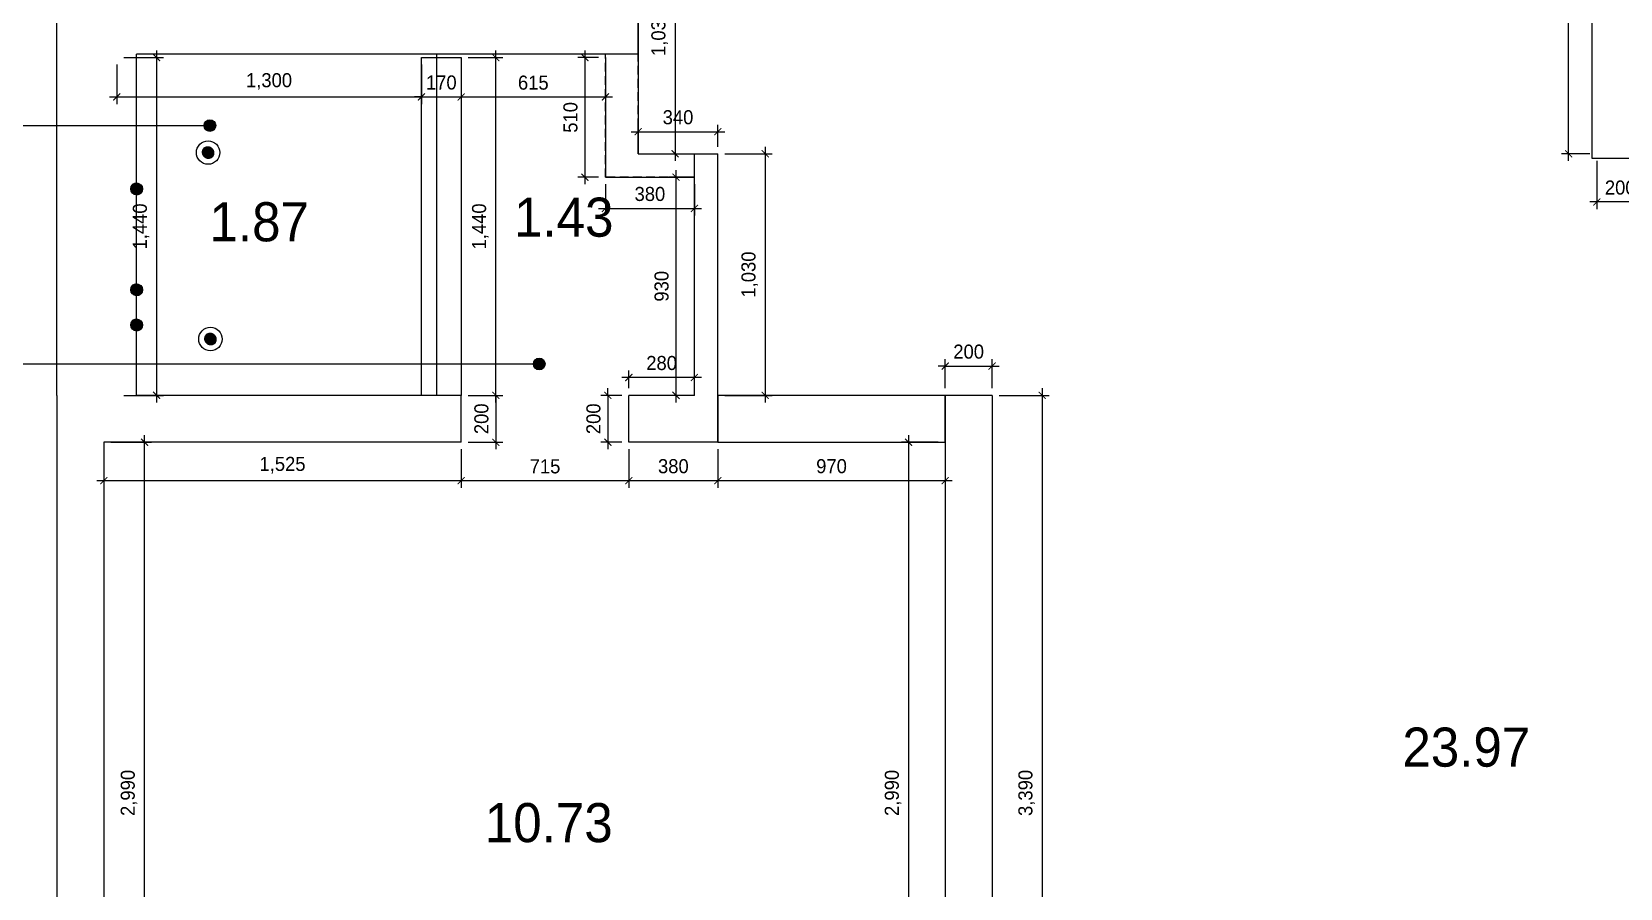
# Model space of a CAD drawing. Header units: inches. Extents: x 4374 to 164780, y 597 to 50243.
# Drawn here: x 8835 to 15612, y 39669 to 43320 of the extents above; entities that cross this region are included whole.
import ezdxf
from ezdxf.enums import TextEntityAlignment as Align

# ---------------------------------------------------------------- set-up
doc = ezdxf.new("R2010")
doc.units = ezdxf.units.IN
doc.header["$LTSCALE"] = 50
doc.header["$MEASUREMENT"] = 0
doc.header["$PDSIZE"] = 700.071425
doc.linetypes.add('HIDDEN', pattern=[0.375, 0.25, -0.125])
for name, color, linetype in [('0-ELC TEXT', 7, 'Continuous'), ('02-WAL', 2, 'Continuous'), ('03-TEXT', 3, 'Continuous'), ('04-WIN', 4, 'Continuous'), ('07-DIM WAL', 5, 'Continuous'), ('Layer 1', 7, 'Continuous'), ('도면층2', 2, 'Continuous')]:
    doc.layers.add(name, color=color, linetype=linetype)
doc.styles.add('HY 울릉도 L', font='')
doc.styles.add('코레일둥고', font='Korail_Round_Gothic_Medium.ttf')
doc.styles.get('HY 울릉도 L').set_extended_font_data('HY울릉도L')
doc.dimstyles.new('30', dxfattribs={"dimscale": 30, "dimtxt": 2, "dimasz": 1, "dimexe": 1, "dimexo": 1, "dimgap": 1, "dimtad": 1, "dimdec": 0, "dimrnd": 0.05, "dimdsep": 46, "dimlunit": 6, "dimtxsty": 'HY 울릉도 L', "dimblk": 'ARCHTICK', "dimcen": 2.5, "dimdle": 1, "dimclrd": 133, "dimclre": 133, "dimclrt": 30, "dimadec": 0, "dimazin": 0, "dimtfac": 1, "dimtdec": 0, "dimtix": 1, "dimtmove": 2, "dimatfit": 3, "dimldrblk": 'ARCHTICK', "dimfxl": 0, "dimlwd": -1, "dimlwe": -1, "dimarcsym": 0})

# ---------------------------------------------------------------- blocks, each defined once
blk = doc.blocks.new('floor')
h = blk.add_hatch()
h.set_pattern_fill('ANSI31', color=10)
h.set_pattern_definition([(45, (-8995, -1380), (-0.08838834765, 0.08838834765), [])])
edge = h.paths.add_edge_path()
edge.add_arc((-40534.4, 6782.2), 25, 0, 360)
h = blk.add_hatch()
h.set_pattern_fill('ANSI31', color=10)
h.set_pattern_definition([(45, (-9300, -1535), (-0.08838834765, 0.08838834765), [])])
edge = h.paths.add_edge_path()
edge.add_arc((-40839.4, 6627.2), 25, 0, 360)
h = blk.add_hatch()
h.set_pattern_fill('ANSI31', color=10)
h.set_pattern_definition([(45, (-9300, -1965), (-0.08838834765, 0.08838834765), [])])
edge = h.paths.add_edge_path()
edge.add_arc((-40839.4, 6197.2), 25, 0, 360)
h = blk.add_hatch()
h.set_pattern_fill('ANSI31', color=10)
h.set_pattern_definition([(45, (-9300, -2115), (-0.08838834765, 0.08838834765), [])])
edge = h.paths.add_edge_path()
edge.add_arc((-40839.4, 6047.2), 25, 0, 360)
h = blk.add_hatch()
h.set_pattern_fill('ANSI31', color=10)
h.set_pattern_definition([(45, (-8985, -2175), (-0.08838834765, 0.08838834765), [])])
edge = h.paths.add_edge_path()
edge.add_arc((-40524.4, 5987.2), 25, 0, 360)
at = {"color": 10}
for centre, radius in [((-40534.4, 6782.2), 50), ((-40839.4, 6627.2), 25), ((-40839.4, 6197.2), 25), ((-40839.4, 6047.2), 25), ((-40524.4, 5987.2), 50)]:
    blk.add_circle(centre, radius, dxfattribs=at)
at = {"layer": 'Layer 1'}
blk.add_line((-39559.4, 7202.2), (-39559.4, 5747.2), dxfattribs=at)
at = {"layer": '도면층2'}
for p, q in [((-41179.4, 5747.2), (-41179.4, 11817.2)), ((-34629.4, 6757.2), (-34629.4, 9327.2)), ((-38699.4, 7202.2), (-38699.4, 7407.2)), ((-38699.4, 7202.2), (-40839.4, 7202.2)), ((-40839.4, 5747.2), (-40839.4, 7202.2)), ((-38459.4, 5747.2), (-38459.4, 6777.2)), ((-38359.4, 5547.2), (-38359.4, 6777.2)), ((-34429.4, 6757.2), (-34629.4, 6757.2)), ((-41179.4, 5747.2), (-41179.4, 1147.2)), ((-39454.4, 5747.2), (-40839.4, 5747.2)), ((-39454.4, 5547.2), (-39454.4, 5747.2)), ((-38459.4, 5747.2), (-38739.4, 5747.2)), ((-38739.4, 5547.2), (-38739.4, 5747.2)), ((-37389.4, 5747.2), (-37389.4, 2557.2)), ((-37189.4, 5747.2), (-37389.4, 5747.2)), ((-37189.4, 5747.2), (-37189.4, 2357.2)), ((-39454.4, 5547.2), (-40979.4, 5547.2)), ((-40979.4, 5547.2), (-40979.4, 2557.2)), ((-38359.4, 5547.2), (-38739.4, 5547.2))]:
    blk.add_line(p, q, dxfattribs=at)
at = {"layer": '도면층2', "color": 8, "linetype": 'HIDDEN', "ltscale": 3}
for p, q in [((-38699.4, 6777.2), (-38699.4, 7807.2)), ((-38839.4, 6677.2), (-38839.4, 7202.2)), ((-38699.4, 6777.2), (-38359.4, 6777.2)), ((-38459.4, 6677.2), (-38839.4, 6677.2))]:
    blk.add_line(p, q, dxfattribs=at)
blk = doc.blocks.new('_ArchTick')
at = {"color": 0, "linetype": 'ByBlock', "const_width": 0.15}
blk.add_lwpolyline([(-0.5, -0.5), (0.5, 0.5)], dxfattribs=at)
blk = doc.blocks.new('*D120')
at = {"layer": '07-DIM WAL', "color": 133}
for p, q in [((11579.6, 43860.1), (11579.6, 42770.1)), ((11451.9, 43830.1), (11609.6, 43830.1)), ((11451.9, 42800.1), (11609.6, 42800.1))]:
    blk.add_line(p, q, dxfattribs=at)
at = {"layer": 'Defpoints', "color": 0}
for p in [(11421.9, 43830.1), (11421.9, 42800.1), (11579.6, 42800.1)]:
    blk.add_point(p, dxfattribs=at)
at = {"layer": '07-DIM WAL', "color": 133, "xscale": 30, "yscale": 30, "zscale": 30}
for p, rotation in [((11579.6, 43830.1), 90), ((11579.6, 42800.1), 270)]:
    blk.add_blockref('_ArchTick', p, dxfattribs=dict(at, rotation=rotation))
at = {"layer": '07-DIM WAL', "color": 30, "insert": (11513.6, 43315.1), "char_height": 60, "attachment_point": 5, "rotation": 90, "style": 'HY 울릉도 L'}
blk.add_mtext('1,030', dxfattribs=at)
blk = doc.blocks.new('*D121')
at = {"layer": '07-DIM WAL', "color": 133}
for p, q in [((11421.9, 42830.1), (11421.9, 42924.1)), ((11761.9, 42830.1), (11761.9, 42924.1)), ((11391.9, 42894.1), (11791.9, 42894.1))]:
    blk.add_line(p, q, dxfattribs=at)
at = {"layer": 'Defpoints', "color": 0}
for p in [(11761.9, 42894.1), (11421.9, 42800.1), (11761.9, 42800.1)]:
    blk.add_point(p, dxfattribs=at)
at = {"layer": '07-DIM WAL', "color": 133, "xscale": 30, "yscale": 30, "zscale": 30, "rotation": 180}
blk.add_blockref('_ArchTick', (11421.9, 42894.1), dxfattribs=at)
at = {"layer": '07-DIM WAL', "color": 133, "xscale": 30, "yscale": 30, "zscale": 30}
blk.add_blockref('_ArchTick', (11761.9, 42894.1), dxfattribs=at)
at = {"layer": '07-DIM WAL', "color": 30, "insert": (11591.9, 42955.4), "char_height": 60, "attachment_point": 5, "style": 'HY 울릉도 L'}
blk.add_mtext('340', dxfattribs=at)
blk = doc.blocks.new('*D122')
at = {"layer": '07-DIM WAL', "color": 133}
for p, q in [((11791.9, 42800.1), (11994, 42800.1)), ((11964, 42830.1), (11964, 41740.1)), ((11791.9, 41770.1), (11994, 41770.1))]:
    blk.add_line(p, q, dxfattribs=at)
at = {"layer": 'Defpoints', "color": 0}
for p in [(11761.9, 42800.1), (11761.9, 41770.1), (11964, 41770.1)]:
    blk.add_point(p, dxfattribs=at)
at = {"layer": '07-DIM WAL', "color": 133, "xscale": 30, "yscale": 30, "zscale": 30}
for p, rotation in [((11964, 42800.1), 90), ((11964, 41770.1), 270)]:
    blk.add_blockref('_ArchTick', p, dxfattribs=dict(at, rotation=rotation))
at = {"layer": '07-DIM WAL', "color": 30, "insert": (11898, 42285.1), "char_height": 60, "attachment_point": 5, "rotation": 90, "style": 'HY 울릉도 L'}
blk.add_mtext('1,030', dxfattribs=at)
blk = doc.blocks.new('*D124')
at = {"layer": '07-DIM WAL', "color": 133}
for p, q in [((9196.9, 43180.1), (9196.9, 43012.2)), ((10496.9, 43180.1), (10496.9, 43012.2)), ((9166.9, 43042.2), (10526.9, 43042.2))]:
    blk.add_line(p, q, dxfattribs=at)
at = {"layer": 'Defpoints', "color": 0}
for p in [(9196.9, 43210.1), (10496.9, 43210.1), (10496.9, 43042.2)]:
    blk.add_point(p, dxfattribs=at)
at = {"layer": '07-DIM WAL', "color": 133, "xscale": 30, "yscale": 30, "zscale": 30, "rotation": 180}
blk.add_blockref('_ArchTick', (9196.9, 43042.2), dxfattribs=at)
at = {"layer": '07-DIM WAL', "color": 133, "xscale": 30, "yscale": 30, "zscale": 30}
blk.add_blockref('_ArchTick', (10496.9, 43042.2), dxfattribs=at)
at = {"layer": '07-DIM WAL', "color": 30, "insert": (9846.9, 43108.2), "char_height": 60, "attachment_point": 5, "style": 'HY 울릉도 L'}
blk.add_mtext('1,300', dxfattribs=at)
blk = doc.blocks.new('*D125')
at = {"layer": '07-DIM WAL', "color": 133}
for p, q in [((10496.9, 43180.1), (10496.9, 43012.2)), ((10666.9, 43180.1), (10666.9, 43012.2)), ((10496.9, 43042.2), (10466.9, 43042.2)), ((10496.9, 43042.2), (10666.9, 43042.2)), ((10666.9, 43042.2), (10696.9, 43042.2))]:
    blk.add_line(p, q, dxfattribs=at)
at = {"layer": 'Defpoints', "color": 0}
for p in [(10496.9, 43210.1), (10666.9, 43210.1), (10666.9, 43042.2)]:
    blk.add_point(p, dxfattribs=at)
at = {"layer": '07-DIM WAL', "color": 133, "xscale": 30, "yscale": 30, "zscale": 30}
blk.add_blockref('_ArchTick', (10496.9, 43042.2), dxfattribs=at)
at = {"layer": '07-DIM WAL', "color": 133, "xscale": 30, "yscale": 30, "zscale": 30, "rotation": 180}
blk.add_blockref('_ArchTick', (10666.9, 43042.2), dxfattribs=at)
at = {"layer": '07-DIM WAL', "color": 30, "insert": (10581.9, 43103.5), "char_height": 60, "attachment_point": 5, "style": 'HY 울릉도 L'}
blk.add_mtext('170', dxfattribs=at)
blk = doc.blocks.new('*D126')
at = {"layer": '07-DIM WAL', "color": 133}
for p, q in [((10666.9, 43180.1), (10666.9, 43012.2)), ((11281.9, 43180.1), (11281.9, 43012.2)), ((10636.9, 43042.2), (11311.9, 43042.2))]:
    blk.add_line(p, q, dxfattribs=at)
at = {"layer": 'Defpoints', "color": 0}
for p in [(10666.9, 43210.1), (11281.9, 43210.1), (11281.9, 43042.2)]:
    blk.add_point(p, dxfattribs=at)
at = {"layer": '07-DIM WAL', "color": 133, "xscale": 30, "yscale": 30, "zscale": 30, "rotation": 180}
blk.add_blockref('_ArchTick', (10666.9, 43042.2), dxfattribs=at)
at = {"layer": '07-DIM WAL', "color": 133, "xscale": 30, "yscale": 30, "zscale": 30}
blk.add_blockref('_ArchTick', (11281.9, 43042.2), dxfattribs=at)
at = {"layer": '07-DIM WAL', "color": 30, "insert": (10974.4, 43102.9), "char_height": 60, "attachment_point": 5, "style": 'HY 울릉도 L'}
blk.add_mtext('615', dxfattribs=at)
blk = doc.blocks.new('*D127')
at = {"layer": '07-DIM WAL', "color": 133}
for p, q in [((11194.4, 43240.1), (11194.4, 42670.1)), ((11251.9, 43210.1), (11164.4, 43210.1)), ((11251.9, 42700.1), (11164.4, 42700.1))]:
    blk.add_line(p, q, dxfattribs=at)
at = {"layer": 'Defpoints', "color": 0}
for p in [(11281.9, 43210.1), (11194.4, 42700.1), (11281.9, 42700.1)]:
    blk.add_point(p, dxfattribs=at)
at = {"layer": '07-DIM WAL', "color": 133, "xscale": 30, "yscale": 30, "zscale": 30}
for p, rotation in [((11194.4, 43210.1), 90), ((11194.4, 42700.1), 270)]:
    blk.add_blockref('_ArchTick', p, dxfattribs=dict(at, rotation=rotation))
at = {"layer": '07-DIM WAL', "color": 30, "insert": (11133.1, 42955.1), "char_height": 60, "attachment_point": 5, "rotation": 90, "style": 'HY 울릉도 L'}
blk.add_mtext('510', dxfattribs=at)
blk = doc.blocks.new('*D128')
at = {"layer": '07-DIM WAL', "color": 133}
for p, q in [((11281.9, 42670.1), (11281.9, 42537)), ((11661.9, 42670.1), (11661.9, 42537)), ((11251.9, 42567), (11691.9, 42567))]:
    blk.add_line(p, q, dxfattribs=at)
at = {"layer": 'Defpoints', "color": 0}
for p in [(11281.9, 42700.1), (11661.9, 42700.1), (11661.9, 42567)]:
    blk.add_point(p, dxfattribs=at)
at = {"layer": '07-DIM WAL', "color": 133, "xscale": 30, "yscale": 30, "zscale": 30, "rotation": 180}
blk.add_blockref('_ArchTick', (11281.9, 42567), dxfattribs=at)
at = {"layer": '07-DIM WAL', "color": 133, "xscale": 30, "yscale": 30, "zscale": 30}
blk.add_blockref('_ArchTick', (11661.9, 42567), dxfattribs=at)
at = {"layer": '07-DIM WAL', "color": 30, "insert": (11471.9, 42628.3), "char_height": 60, "attachment_point": 5, "style": 'HY 울릉도 L'}
blk.add_mtext('380', dxfattribs=at)
blk = doc.blocks.new('*D129')
at = {"layer": '07-DIM WAL', "color": 133}
for p, q in [((11631.9, 42700.1), (11553.2, 42700.1)), ((11583.2, 42730.1), (11583.2, 41740.1)), ((11631.9, 41770.1), (11553.2, 41770.1))]:
    blk.add_line(p, q, dxfattribs=at)
at = {"layer": 'Defpoints', "color": 0}
for p in [(11661.9, 42700.1), (11583.2, 41770.1), (11661.9, 41770.1)]:
    blk.add_point(p, dxfattribs=at)
at = {"layer": '07-DIM WAL', "color": 133, "xscale": 30, "yscale": 30, "zscale": 30}
for p, rotation in [((11583.2, 42700.1), 90), ((11583.2, 41770.1), 270)]:
    blk.add_blockref('_ArchTick', p, dxfattribs=dict(at, rotation=rotation))
at = {"layer": '07-DIM WAL', "color": 30, "insert": (11521.9, 42235.1), "char_height": 60, "attachment_point": 5, "rotation": 90, "style": 'HY 울릉도 L'}
blk.add_mtext('930', dxfattribs=at)
blk = doc.blocks.new('*D130')
at = {"layer": '07-DIM WAL', "color": 133}
for p, q in [((11691.9, 41846.3), (11351.9, 41846.3)), ((11381.9, 41800.1), (11381.9, 41876.3)), ((11661.9, 41800.1), (11661.9, 41876.3))]:
    blk.add_line(p, q, dxfattribs=at)
at = {"layer": 'Defpoints', "color": 0}
for p in [(11381.9, 41846.3), (11381.9, 41770.1), (11661.9, 41770.1)]:
    blk.add_point(p, dxfattribs=at)
at = {"layer": '07-DIM WAL', "color": 133, "xscale": 30, "yscale": 30, "zscale": 30, "rotation": 180}
blk.add_blockref('_ArchTick', (11381.9, 41846.3), dxfattribs=at)
at = {"layer": '07-DIM WAL', "color": 133, "xscale": 30, "yscale": 30, "zscale": 30}
blk.add_blockref('_ArchTick', (11661.9, 41846.3), dxfattribs=at)
at = {"layer": '07-DIM WAL', "color": 30, "insert": (11521.9, 41907.6), "char_height": 60, "attachment_point": 5, "style": 'HY 울릉도 L'}
blk.add_mtext('280', dxfattribs=at)
blk = doc.blocks.new('*D131')
at = {"layer": '07-DIM WAL', "color": 133}
for p, q in [((11351.9, 41770.1), (11262.5, 41770.1)), ((11292.5, 41770.1), (11292.5, 41800.1)), ((11292.5, 41770.1), (11292.5, 41570.1)), ((11351.9, 41570.1), (11262.5, 41570.1)), ((11292.5, 41570.1), (11292.5, 41540.1))]:
    blk.add_line(p, q, dxfattribs=at)
at = {"layer": 'Defpoints', "color": 0}
for p in [(11381.9, 41770.1), (11292.5, 41570.1), (11381.9, 41570.1)]:
    blk.add_point(p, dxfattribs=at)
at = {"layer": '07-DIM WAL', "color": 133, "xscale": 30, "yscale": 30, "zscale": 30}
for p, rotation in [((11292.5, 41770.1), 270), ((11292.5, 41570.1), 90)]:
    blk.add_blockref('_ArchTick', p, dxfattribs=dict(at, rotation=rotation))
at = {"layer": '07-DIM WAL', "color": 30, "insert": (11231.2, 41670.1), "char_height": 60, "attachment_point": 5, "rotation": 90, "style": 'HY 울릉도 L'}
blk.add_mtext('200', dxfattribs=at)
blk = doc.blocks.new('*D132')
at = {"layer": '07-DIM WAL', "color": 133}
for p, q in [((11381.9, 41540.1), (11381.9, 41376.4)), ((11761.9, 41540.1), (11761.9, 41376.4)), ((11351.9, 41406.4), (11791.9, 41406.4))]:
    blk.add_line(p, q, dxfattribs=at)
at = {"layer": 'Defpoints', "color": 0}
for p in [(11381.9, 41570.1), (11761.9, 41570.1), (11761.9, 41406.4)]:
    blk.add_point(p, dxfattribs=at)
at = {"layer": '07-DIM WAL', "color": 133, "xscale": 30, "yscale": 30, "zscale": 30, "rotation": 180}
blk.add_blockref('_ArchTick', (11381.9, 41406.4), dxfattribs=at)
at = {"layer": '07-DIM WAL', "color": 133, "xscale": 30, "yscale": 30, "zscale": 30}
blk.add_blockref('_ArchTick', (11761.9, 41406.4), dxfattribs=at)
at = {"layer": '07-DIM WAL', "color": 30, "insert": (11571.9, 41467.7), "char_height": 60, "attachment_point": 5, "style": 'HY 울릉도 L'}
blk.add_mtext('380', dxfattribs=at)
blk = doc.blocks.new('*D133')
at = {"layer": '07-DIM WAL', "color": 133}
for p, q in [((11761.9, 41540.1), (11761.9, 41376.4)), ((12731.9, 41540.1), (12731.9, 41376.4)), ((11731.9, 41406.4), (12761.9, 41406.4))]:
    blk.add_line(p, q, dxfattribs=at)
at = {"layer": 'Defpoints', "color": 0}
for p in [(11761.9, 41570.1), (12731.9, 41570.1), (12731.9, 41406.4)]:
    blk.add_point(p, dxfattribs=at)
at = {"layer": '07-DIM WAL', "color": 133, "xscale": 30, "yscale": 30, "zscale": 30, "rotation": 180}
blk.add_blockref('_ArchTick', (11761.9, 41406.4), dxfattribs=at)
at = {"layer": '07-DIM WAL', "color": 133, "xscale": 30, "yscale": 30, "zscale": 30}
blk.add_blockref('_ArchTick', (12731.9, 41406.4), dxfattribs=at)
at = {"layer": '07-DIM WAL', "color": 30, "insert": (12246.9, 41467.7), "char_height": 60, "attachment_point": 5, "style": 'HY 울릉도 L'}
blk.add_mtext('970', dxfattribs=at)
blk = doc.blocks.new('*D134')
at = {"layer": '07-DIM WAL', "color": 133}
for p, q in [((12701.9, 41570.1), (12545.6, 41570.1)), ((12575.6, 41600.1), (12575.6, 38550.1)), ((12701.9, 38580.1), (12545.6, 38580.1))]:
    blk.add_line(p, q, dxfattribs=at)
at = {"layer": 'Defpoints', "color": 0}
for p in [(12731.9, 41570.1), (12575.6, 38580.1), (12731.9, 38580.1)]:
    blk.add_point(p, dxfattribs=at)
at = {"layer": '07-DIM WAL', "color": 133, "xscale": 30, "yscale": 30, "zscale": 30}
for p, rotation in [((12575.6, 41570.1), 90), ((12575.6, 38580.1), 270)]:
    blk.add_blockref('_ArchTick', p, dxfattribs=dict(at, rotation=rotation))
at = {"layer": '07-DIM WAL', "color": 30, "insert": (12509.6, 40075.1), "char_height": 60, "attachment_point": 5, "rotation": 90, "style": 'HY 울릉도 L'}
blk.add_mtext('2,990', dxfattribs=at)
blk = doc.blocks.new('*D138')
at = {"layer": '07-DIM WAL', "color": 133}
for p, q in [((9171.9, 41570.1), (9345.6, 41570.1)), ((9315.6, 38550.1), (9315.6, 41600.1)), ((9171.9, 38580.1), (9345.6, 38580.1))]:
    blk.add_line(p, q, dxfattribs=at)
at = {"layer": 'Defpoints', "color": 0}
for p in [(9141.9, 41570.1), (9315.6, 41570.1), (9141.9, 38580.1)]:
    blk.add_point(p, dxfattribs=at)
at = {"layer": '07-DIM WAL', "color": 133, "xscale": 30, "yscale": 30, "zscale": 30}
for p, rotation in [((9315.6, 41570.1), 90), ((9315.6, 38580.1), 270)]:
    blk.add_blockref('_ArchTick', p, dxfattribs=dict(at, rotation=rotation))
at = {"layer": '07-DIM WAL', "color": 30, "insert": (9249.6, 40075.1), "char_height": 60, "attachment_point": 5, "rotation": 90, "style": 'HY 울릉도 L'}
blk.add_mtext('2,990', dxfattribs=at)
blk = doc.blocks.new('*D139')
at = {"layer": '07-DIM WAL', "color": 133}
for p, q in [((9141.9, 41540.1), (9141.9, 41376.4)), ((10666.9, 41540.1), (10666.9, 41376.4)), ((9111.9, 41406.4), (10696.9, 41406.4))]:
    blk.add_line(p, q, dxfattribs=at)
at = {"layer": 'Defpoints', "color": 0}
for p in [(9141.9, 41570.1), (10666.9, 41570.1), (10666.9, 41406.4)]:
    blk.add_point(p, dxfattribs=at)
at = {"layer": '07-DIM WAL', "color": 133, "xscale": 30, "yscale": 30, "zscale": 30, "rotation": 180}
blk.add_blockref('_ArchTick', (9141.9, 41406.4), dxfattribs=at)
at = {"layer": '07-DIM WAL', "color": 133, "xscale": 30, "yscale": 30, "zscale": 30}
blk.add_blockref('_ArchTick', (10666.9, 41406.4), dxfattribs=at)
at = {"layer": '07-DIM WAL', "color": 30, "insert": (9904.4, 41472.3), "char_height": 60, "attachment_point": 5, "style": 'HY 울릉도 L'}
blk.add_mtext('1,525', dxfattribs=at)
blk = doc.blocks.new('*D140')
at = {"layer": '07-DIM WAL', "color": 133}
for p, q in [((10666.9, 41540.1), (10666.9, 41376.4)), ((11381.9, 41540.1), (11381.9, 41376.4)), ((10636.9, 41406.4), (11411.9, 41406.4))]:
    blk.add_line(p, q, dxfattribs=at)
at = {"layer": 'Defpoints', "color": 0}
for p in [(10666.9, 41570.1), (11381.9, 41570.1), (11381.9, 41406.4)]:
    blk.add_point(p, dxfattribs=at)
at = {"layer": '07-DIM WAL', "color": 133, "xscale": 30, "yscale": 30, "zscale": 30, "rotation": 180}
blk.add_blockref('_ArchTick', (10666.9, 41406.4), dxfattribs=at)
at = {"layer": '07-DIM WAL', "color": 133, "xscale": 30, "yscale": 30, "zscale": 30}
blk.add_blockref('_ArchTick', (11381.9, 41406.4), dxfattribs=at)
at = {"layer": '07-DIM WAL', "color": 30, "insert": (11024.4, 41467), "char_height": 60, "attachment_point": 5, "style": 'HY 울릉도 L'}
blk.add_mtext('715', dxfattribs=at)
blk = doc.blocks.new('*D141')
at = {"layer": '07-DIM WAL', "color": 133}
for p, q in [((10696.9, 41770.1), (10844.4, 41770.1)), ((10814.4, 41770.1), (10814.4, 41800.1)), ((10814.4, 41770.1), (10814.4, 41570.1)), ((10696.9, 41570.1), (10844.4, 41570.1)), ((10814.4, 41570.1), (10814.4, 41540.1))]:
    blk.add_line(p, q, dxfattribs=at)
at = {"layer": 'Defpoints', "color": 0}
for p in [(10666.9, 41770.1), (10666.9, 41570.1), (10814.4, 41570.1)]:
    blk.add_point(p, dxfattribs=at)
at = {"layer": '07-DIM WAL', "color": 133, "xscale": 30, "yscale": 30, "zscale": 30}
for p, rotation in [((10814.4, 41770.1), 270), ((10814.4, 41570.1), 90)]:
    blk.add_blockref('_ArchTick', p, dxfattribs=dict(at, rotation=rotation))
at = {"layer": '07-DIM WAL', "color": 30, "insert": (10753.2, 41670.1), "char_height": 60, "attachment_point": 5, "rotation": 90, "style": 'HY 울릉도 L'}
blk.add_mtext('200', dxfattribs=at)
blk = doc.blocks.new('*D142')
at = {"layer": '07-DIM WAL', "color": 133}
for p, q in [((10814.4, 41740.1), (10814.4, 43240.1)), ((10696.9, 43210.1), (10844.4, 43210.1)), ((10696.9, 41770.1), (10844.4, 41770.1))]:
    blk.add_line(p, q, dxfattribs=at)
at = {"layer": 'Defpoints', "color": 0}
for p in [(10666.9, 43210.1), (10814.4, 43210.1), (10666.9, 41770.1)]:
    blk.add_point(p, dxfattribs=at)
at = {"layer": '07-DIM WAL', "color": 133, "xscale": 30, "yscale": 30, "zscale": 30}
for p, rotation in [((10814.4, 43210.1), 90), ((10814.4, 41770.1), 270)]:
    blk.add_blockref('_ArchTick', p, dxfattribs=dict(at, rotation=rotation))
at = {"layer": '07-DIM WAL', "color": 30, "insert": (10748.5, 42490.1), "char_height": 60, "attachment_point": 5, "rotation": 90, "style": 'HY 울릉도 L'}
blk.add_mtext('1,440', dxfattribs=at)
blk = doc.blocks.new('*D143')
at = {"layer": '07-DIM WAL', "color": 133}
for p, q in [((9367.2, 43240.1), (9367.2, 41740.1)), ((9226.9, 43210.1), (9397.2, 43210.1)), ((9226.9, 41770.1), (9397.2, 41770.1))]:
    blk.add_line(p, q, dxfattribs=at)
at = {"layer": 'Defpoints', "color": 0}
for p in [(9196.9, 43210.1), (9196.9, 41770.1), (9367.2, 41770.1)]:
    blk.add_point(p, dxfattribs=at)
at = {"layer": '07-DIM WAL', "color": 133, "xscale": 30, "yscale": 30, "zscale": 30}
for p, rotation in [((9367.2, 43210.1), 90), ((9367.2, 41770.1), 270)]:
    blk.add_blockref('_ArchTick', p, dxfattribs=dict(at, rotation=rotation))
at = {"layer": '07-DIM WAL', "color": 30, "insert": (9301.3, 42490.1), "char_height": 60, "attachment_point": 5, "rotation": 90, "style": 'HY 울릉도 L'}
blk.add_mtext('1,440', dxfattribs=at)
blk = doc.blocks.new('*D144')
at = {"layer": '07-DIM WAL', "color": 133}
for p, q in [((12731.9, 41894.8), (12701.9, 41894.8)), ((12731.9, 41800.1), (12731.9, 41924.8)), ((12731.9, 41894.8), (12931.9, 41894.8)), ((12931.9, 41800.1), (12931.9, 41924.8)), ((12931.9, 41894.8), (12961.9, 41894.8))]:
    blk.add_line(p, q, dxfattribs=at)
at = {"layer": 'Defpoints', "color": 0}
for p in [(12931.9, 41894.8), (12731.9, 41770.1), (12931.9, 41770.1)]:
    blk.add_point(p, dxfattribs=at)
at = {"layer": '07-DIM WAL', "color": 133, "xscale": 30, "yscale": 30, "zscale": 30}
blk.add_blockref('_ArchTick', (12731.9, 41894.8), dxfattribs=at)
at = {"layer": '07-DIM WAL', "color": 133, "xscale": 30, "yscale": 30, "zscale": 30, "rotation": 180}
blk.add_blockref('_ArchTick', (12931.9, 41894.8), dxfattribs=at)
at = {"layer": '07-DIM WAL', "color": 30, "insert": (12831.9, 41956.1), "char_height": 60, "attachment_point": 5, "style": 'HY 울릉도 L'}
blk.add_mtext('200', dxfattribs=at)
blk = doc.blocks.new('*D145')
at = {"layer": '07-DIM WAL', "color": 133}
for p, q in [((12961.9, 41770.1), (13175.6, 41770.1)), ((13145.6, 41800.1), (13145.6, 38350.1)), ((12961.9, 38380.1), (13175.6, 38380.1))]:
    blk.add_line(p, q, dxfattribs=at)
at = {"layer": 'Defpoints', "color": 0}
for p in [(12931.9, 41770.1), (12931.9, 38380.1), (13145.6, 38380.1)]:
    blk.add_point(p, dxfattribs=at)
at = {"layer": '07-DIM WAL', "color": 133, "xscale": 30, "yscale": 30, "zscale": 30}
for p, rotation in [((13145.6, 41770.1), 90), ((13145.6, 38380.1), 270)]:
    blk.add_blockref('_ArchTick', p, dxfattribs=dict(at, rotation=rotation))
at = {"layer": '07-DIM WAL', "color": 30, "insert": (13079.6, 40075.1), "char_height": 60, "attachment_point": 5, "rotation": 90, "style": 'HY 울릉도 L'}
blk.add_mtext('3,390', dxfattribs=at)
blk = doc.blocks.new('*D174')
at = {"layer": '07-DIM WAL', "color": 133}
for p, q in [((15511.9, 42770.1), (15511.9, 42564.4)), ((15711.9, 42770.1), (15711.9, 42564.4)), ((15511.9, 42594.4), (15481.9, 42594.4)), ((15711.9, 42594.4), (15511.9, 42594.4)), ((15711.9, 42594.4), (15741.9, 42594.4))]:
    blk.add_line(p, q, dxfattribs=at)
at = {"layer": 'Defpoints', "color": 0}
for p in [(15511.9, 42800.1), (15711.9, 42800.1), (15511.9, 42594.4)]:
    blk.add_point(p, dxfattribs=at)
at = {"layer": '07-DIM WAL', "color": 133, "xscale": 30, "yscale": 30, "zscale": 30}
blk.add_blockref('_ArchTick', (15511.9, 42594.4), dxfattribs=at)
at = {"layer": '07-DIM WAL', "color": 133, "xscale": 30, "yscale": 30, "zscale": 30, "rotation": 180}
blk.add_blockref('_ArchTick', (15711.9, 42594.4), dxfattribs=at)
at = {"layer": '07-DIM WAL', "color": 30, "insert": (15611.9, 42655.7), "char_height": 60, "attachment_point": 5, "style": 'HY 울릉도 L'}
blk.add_mtext('200', dxfattribs=at)
blk = doc.blocks.new('*D175')
at = {"layer": '07-DIM WAL', "color": 133}
for p, q in [((15391.9, 42770.1), (15391.9, 45370.1)), ((15481.9, 45340.1), (15361.9, 45340.1)), ((15481.9, 42800.1), (15361.9, 42800.1))]:
    blk.add_line(p, q, dxfattribs=at)
at = {"layer": 'Defpoints', "color": 0}
for p in [(15391.9, 45340.1), (15511.9, 45340.1), (15511.9, 42800.1)]:
    blk.add_point(p, dxfattribs=at)
at = {"layer": '07-DIM WAL', "color": 133, "xscale": 30, "yscale": 30, "zscale": 30}
for p, rotation in [((15391.9, 45340.1), 90), ((15391.9, 42800.1), 270)]:
    blk.add_blockref('_ArchTick', p, dxfattribs=dict(at, rotation=rotation))
at = {"layer": '07-DIM WAL', "color": 30, "insert": (15326, 44070.1), "char_height": 60, "attachment_point": 5, "rotation": 90, "style": 'HY 울릉도 L'}
blk.add_mtext('2,540', dxfattribs=at)

msp = doc.modelspace()

# ---------------------------------------------------------------- hatches: boundary and pattern name
at = {"layer": '0-ELC TEXT'}
h = msp.add_hatch(color=256, dxfattribs=at)
h.dxf.hatch_style = 1
edge = h.paths.add_edge_path()
edge.add_arc((9594.5, 42920.4), 25, 180, 540, ccw=False)
h = msp.add_hatch(color=256, dxfattribs=at)
h.dxf.hatch_style = 1
edge = h.paths.add_edge_path()
edge.add_arc((10999.6, 41903.8), 25, 180, 540, ccw=False)

# ---------------------------------------------------------------- linework, layer by layer
for p, q in [((8389.2, 42920.4), (9594.5, 42920.4)), ((8389.2, 41903.8), (10999.6, 41903.8))]:
    msp.add_line(p, q, dxfattribs=at)
for centre in [(9594.5, 42920.4), (10999.6, 41903.8)]:
    msp.add_circle(centre, 25, dxfattribs=at)
at = {"layer": '02-WAL'}
for points in [[(11351.9, 43430.1), (11351.9, 44030.1), (12031.9, 44030.1), (12031.9, 43830.1), (11421.9, 43830.1), (11421.9, 42800.1), (11761.9, 42800.1)], [(11281.9, 43210.1), (11281.9, 42700.1), (11661.9, 42700.1)]]:
    msp.add_lwpolyline(points, dxfattribs=at)
at = {"layer": '04-WIN'}
for points in [[(10496.9, 43210.1), (10666.9, 43210.1), (10666.9, 41770.1), (10496.9, 41770.1)], [(11761.9, 41570.1), (12731.9, 41570.1), (12731.9, 41770.1), (11761.9, 41770.1)]]:
    msp.add_lwpolyline(points, close=True, dxfattribs=at)

# ---------------------------------------------------------------- block references
msp.add_blockref('floor', (50121.3, 36022.9))

# ---------------------------------------------------------------- texts
at = {"layer": '03-TEXT', "style": '코레일둥고'}
for s, p in [('1.87', (10017.2, 42426.7)), ('1.43', (11316.6, 42446.4)), ('23.97', (15228.1, 40187)), ('10.73', (11313.2, 39865.1))]:
    msp.add_text(s, height=166.67, dxfattribs=at).set_placement(p, align=Align.RIGHT)

# ---------------------------------------------------------------- dimensions: what is measured, and where the dimension line sits
at = {"layer": '07-DIM WAL'}
for base, p1, p2, picture, middle in [((15391.9, 45340.1), (15511.9, 42800.1), (15511.9, 45340.1), '*D175', (15326, 44070.1)), ((11579.6, 42800.1), (11421.9, 43830.1), (11421.9, 42800.1), '*D120', (11513.6, 43315.1)), ((9367.2, 41770.1), (9196.9, 43210.1), (9196.9, 41770.1), '*D143', (9301.3, 42490.1)), ((10814.4, 43210.1), (10666.9, 41770.1), (10666.9, 43210.1), '*D142', (10748.5, 42490.1)), ((11194.4, 42700.1), (11281.9, 43210.1), (11281.9, 42700.1), '*D127', (11133.1, 42955.1)), ((11964, 41770.1), (11761.9, 42800.1), (11761.9, 41770.1), '*D122', (11898, 42285.1)), ((11583.2, 41770.1), (11661.9, 42700.1), (11661.9, 41770.1), '*D129', (11521.9, 42235.1)), ((10814.4, 41570.1), (10666.9, 41770.1), (10666.9, 41570.1), '*D141', (10753.2, 41670.1)), ((11292.5, 41570.1), (11381.9, 41770.1), (11381.9, 41570.1), '*D131', (11231.2, 41670.1)), ((13145.6, 38380.1), (12931.9, 41770.1), (12931.9, 38380.1), '*D145', (13079.6, 40075.1)), ((9315.6, 41570.1), (9141.9, 38580.1), (9141.9, 41570.1), '*D138', (9249.6, 40075.1)), ((12575.6, 38580.1), (12731.9, 41570.1), (12731.9, 38580.1), '*D134', (12509.6, 40075.1))]:
    dim = msp.add_linear_dim(base=base, p1=p1, p2=p2, angle=90, dimstyle='30', override={"dimfxl": 1.25}, dxfattribs=at)
    dim.commit()
    dim.dimension.update_dxf_attribs({"geometry": picture, "text_midpoint": middle})
for base, p1, p2, picture, middle in [((10496.9, 43042.2), (9196.9, 43210.1), (10496.9, 43210.1), '*D124', (9846.9, 43108.2)), ((10666.9, 43042.2), (10496.9, 43210.1), (10666.9, 43210.1), '*D125', (10581.9, 43103.5)), ((11281.9, 43042.2), (10666.9, 43210.1), (11281.9, 43210.1), '*D126', (10974.4, 43102.9)), ((11761.9, 42894.1), (11421.9, 42800.1), (11761.9, 42800.1), '*D121', (11591.9, 42955.4)), ((15511.9, 42594.4), (15711.9, 42800.1), (15511.9, 42800.1), '*D174', (15611.9, 42655.7)), ((11661.9, 42567), (11281.9, 42700.1), (11661.9, 42700.1), '*D128', (11471.9, 42628.3)), ((12931.9, 41894.8), (12731.9, 41770.1), (12931.9, 41770.1), '*D144', (12831.9, 41956.1)), ((11381.9, 41846.3), (11661.9, 41770.1), (11381.9, 41770.1), '*D130', (11521.9, 41907.6)), ((10666.9, 41406.4), (9141.9, 41570.1), (10666.9, 41570.1), '*D139', (9904.4, 41472.3)), ((11381.9, 41406.4), (10666.9, 41570.1), (11381.9, 41570.1), '*D140', (11024.4, 41467)), ((11761.9, 41406.4), (11381.9, 41570.1), (11761.9, 41570.1), '*D132', (11571.9, 41467.7)), ((12731.9, 41406.4), (11761.9, 41570.1), (12731.9, 41570.1), '*D133', (12246.9, 41467.7))]:
    dim = msp.add_linear_dim(base=base, p1=p1, p2=p2, dimstyle='30', override={"dimfxl": 1.25}, dxfattribs=at)
    dim.commit()
    dim.dimension.update_dxf_attribs({"geometry": picture, "text_midpoint": middle})

doc.saveas('drawing.dxf')
